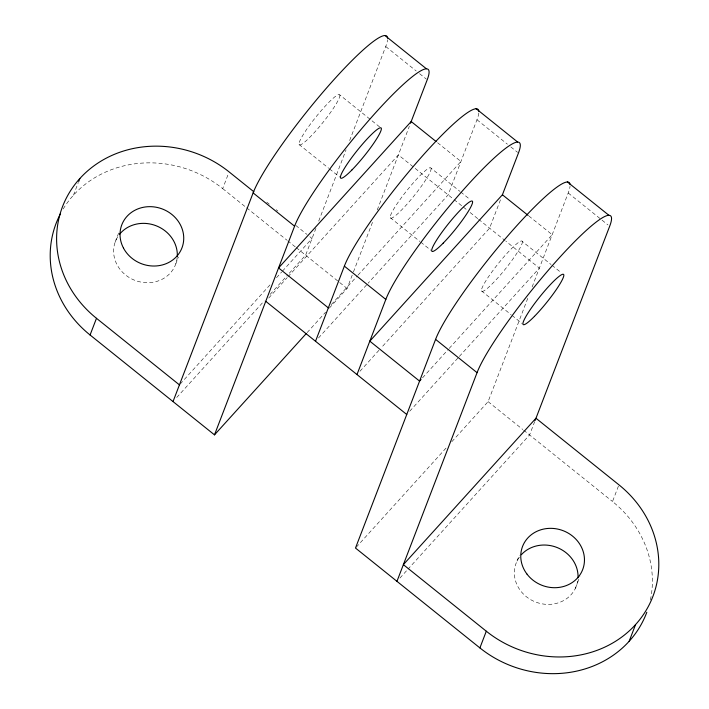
<?xml version="1.0" encoding="UTF-8"?>
<svg xmlns="http://www.w3.org/2000/svg" width="709" height="709" viewBox="0 0 709 709"><rect width="100%" height="100%" fill="white"/><g stroke="black" fill="none" stroke-linecap="round" stroke-linejoin="round"><path stroke-width="0.53" stroke-dasharray="3.54 2.66" d="M73.444 195.223L78.344 182.461M115.159 242.132L118.926 232.313M175.779 263.943L178.42 257.066M63.181 208.96A107.387 97.638 21 0 1 222.697 188.603L228.342 173.873M315.939 228.325L305.632 255.178L288.59 273.993M318.722 221.093L346.081 149.812M349.652 140.515L385.731 46.51A107.387 14.845 -51.2 0 0 387.584 39.766M329.322 308.096L347.1 288.474L353.047 272.974M353.445 271.946L372.881 221.323M377.241 209.961L409.359 126.282M478.823 113.006A107.387 14.845 -51.2 0 1 476.971 119.75L448.132 194.869L368.122 283.192M500.474 199.832L489.6 228.156L381.442 347.561M451.801 441.725L488.102 401.648L528.152 297.319M532.113 286.985L568.201 192.981A107.387 14.845 -51.2 0 0 570.054 186.237M534.728 421.509L529.57 434.936L408.074 569.07M517.021 561.103L519.28 555.218M575.389 588.328L579.909 576.541M650.392 599.947A107.387 97.638 21 0 0 612.514 501.52L618.922 484.823M180.175 384.065L271.29 283.467M276.483 277.742L281.668 272.017M282.404 271.201L312.04 238.49L307.768 235.06M176.727 397.483L264.147 300.979M270.076 294.439L287.854 274.808M268.72 298.046L287.242 277.6M287.978 276.776L398.369 154.917L453.211 198.945M331.298 304.604L357.23 275.978M357.974 275.163L460.947 161.484L436.921 142.199M307.094 332.636L325.617 312.19M318.483 337.989L367.377 284.008M359.95 371.277L380.698 348.376M422.537 377.835L448.46 349.209M449.205 348.394L552.178 234.714L529.011 216.121M409.713 411.229L458.617 357.247M459.352 356.432L539.363 268.099L505.907 241.246M356.228 547.224L446.617 447.45M399.92 578.065L407.329 569.885M385.731 46.51L416.201 70.971M419.586 73.683L426.357 79.116M476.971 119.75L507.431 144.202M510.817 146.923L517.588 152.355M568.201 192.981L607.976 224.913M339.841 94.979A32.215 4.458 -51.2 0 1 310.498 136.615A32.215 4.458 -51.2 0 1 307.945 127.531A32.215 4.458 -51.2 0 1 339.841 94.979L379.616 126.911M431.072 168.219A32.215 4.458 -51.2 0 1 401.737 209.846A32.215 4.458 -51.2 0 1 399.176 200.762A32.215 4.458 -51.2 0 1 431.072 168.219L459.849 191.315M460.69 191.988L470.005 199.468M522.303 241.45A32.215 4.458 -51.2 0 1 492.968 283.086A32.215 4.458 -51.2 0 1 490.415 274.002A32.215 4.458 -51.2 0 1 522.303 241.45L551.079 264.546M551.93 265.228L561.236 272.699M454.052 199.619L462.516 206.416M463.367 207.099L466.752 209.811M470.138 212.532L477.751 218.647M478.602 219.32L505.047 240.555M299.021 144.432L328.639 168.21M329.481 168.893L339.638 177.046M390.251 217.672L419.87 241.45M420.721 242.123L430.877 250.277M481.482 290.903L511.109 314.681M511.951 315.363L522.108 323.517M266.726 202.109L269.287 204.165M276.129 209.66L277.839 211.034M295.795 225.444L306.908 234.369M222.697 188.603L245.775 207.134M246.635 207.826L286.817 240.085M287.677 240.768L295.369 246.945M296.229 247.627L347.1 288.474M488.102 401.648L522.799 429.503M523.65 430.186L612.514 501.52M177.197 257.518A32.215 29.291 21 0 1 135.109 280.436A32.215 29.291 21 0 1 118.722 235.353M577.702 581.034A32.215 29.291 21 0 1 533.974 601.347A32.215 29.291 21 0 1 520.601 555.572"/><path stroke-width="1.06" d="M78.726 181.477L79.851 178.526A107.387 97.638 21 0 1 229.104 171.906L253.893 191.811M306.359 333.452L214.49 434.865L90.078 334.994L96.486 318.306A107.387 97.638 21 0 1 79.851 178.526M173.023 401.578L253.122 192.901A107.387 14.845 -51.2 0 1 326.654 87.881A107.387 14.845 -51.2 0 1 387.619 38.206M214.49 434.865L294.589 226.189A107.387 14.845 -51.2 0 1 376.922 111.26A107.387 14.845 -51.2 0 1 427.208 79.798L410.546 123.189M315.523 341.259L344.361 266.141A107.387 14.845 -51.2 0 1 417.893 161.12A107.387 14.845 -51.2 0 1 478.859 111.437M356.99 374.547L385.829 299.428A107.387 14.845 -51.2 0 1 468.153 184.5A107.387 14.845 -51.2 0 1 518.439 153.038L502.415 194.771L369.806 341.162L419.568 381.105L421.049 379.475M570.089 184.677A107.387 14.845 -51.2 0 0 509.124 234.351A107.387 14.845 -51.2 0 0 435.592 339.372L355.493 548.048L479.896 647.911A107.387 97.638 21 0 0 646.812 612.266M396.96 581.336L477.06 372.659A107.387 14.845 -51.2 0 1 559.383 257.73A107.387 14.845 -51.2 0 1 609.669 226.268L535.118 420.481M479.896 647.911L486.303 631.214A107.387 97.638 21 0 0 635.556 624.602A107.387 97.638 21 0 0 618.922 484.823L535.977 418.248L403.368 564.639L486.303 631.214M629.149 641.29L635.556 624.602M384.863 35.45L426.331 68.738M476.094 108.681L517.561 141.977M567.324 181.921L608.801 215.208M436.062 141.508L411.185 121.531L278.575 267.931L328.338 307.874M502.415 194.771L528.161 215.43M253.122 192.901L294.589 226.189M344.361 266.141L385.829 299.428M435.592 339.372L477.06 372.659M265.76 301.316L406.753 414.499M96.486 318.306L179.43 384.881M90.078 334.994A107.387 97.638 21 0 1 60.549 213.604M119.387 234.484A32.215 29.291 21 0 1 155.82 225.639A32.215 29.291 21 0 1 177.285 256.428M521.319 554.739A32.215 29.291 21 0 1 557.327 547.614A32.215 29.291 21 0 1 578.039 577.746M443.205 243.134A32.215 4.458 -51.2 0 0 472.54 201.507A32.215 4.458 -51.2 0 0 440.652 234.05A32.215 4.458 -51.2 0 0 443.205 243.134M123.517 248.15A32.215 29.291 21 0 0 178.624 254.026A32.215 29.291 21 0 0 153.49 206.851A32.215 29.291 21 0 0 123.517 248.15M526.955 574.06A32.215 29.291 21 0 0 581.797 571.631A32.215 29.291 21 0 0 549.085 528.373A32.215 29.291 21 0 0 526.955 574.06M351.974 169.903A32.215 4.458 -51.2 0 0 381.309 128.267A32.215 4.458 -51.2 0 0 349.413 160.819A32.215 4.458 -51.2 0 0 351.974 169.903M534.435 316.374A32.215 4.458 -51.2 0 0 563.779 274.738A32.215 4.458 -51.2 0 0 531.883 307.289A32.215 4.458 -51.2 0 0 534.435 316.374"/></g></svg>
